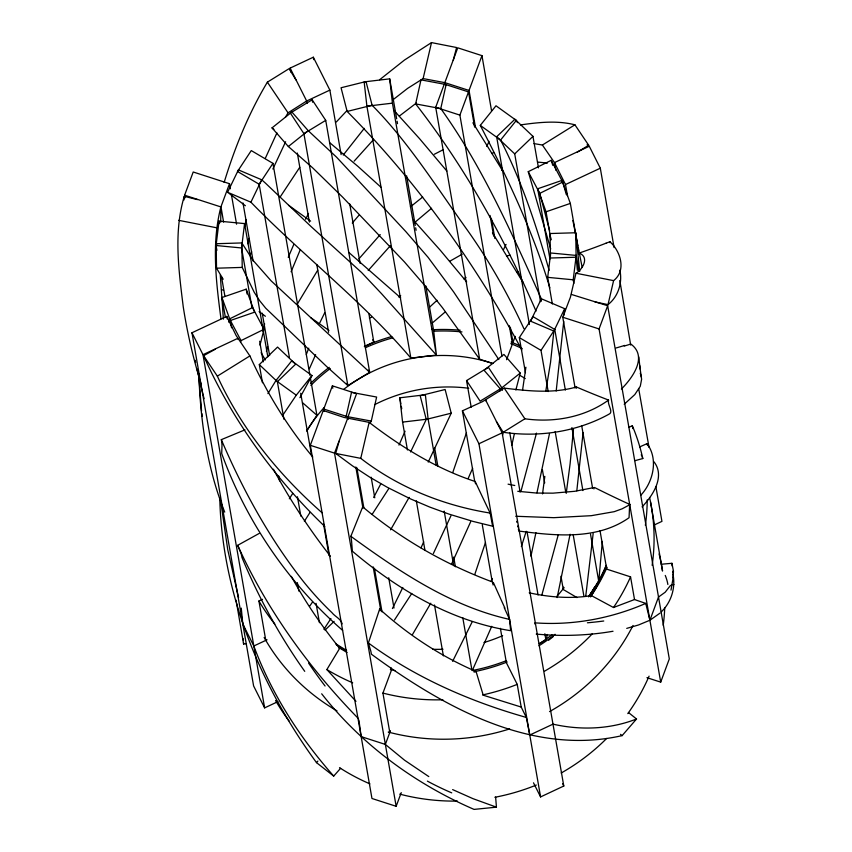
<?xml version="1.0" encoding="UTF-8"?>
<svg xmlns="http://www.w3.org/2000/svg" width="852" height="852" viewBox="0 0 852 852"><rect width="100%" height="100%" fill="white"/><g stroke="black" fill="none" stroke-linecap="round" stroke-linejoin="round"><path stroke-width="1.28" d="M496.397 421.591L503.212 432.273C539.082 437.513 576.836 431.794 608.754 414.317C614.154 412.304 607.082 404.711 608.552 400.067L604.515 398.502A241.595 65.647 20.3 0 1 576.41 386.989C552.948 393.752 528.091 390.983 504.235 388.118L482.562 401.601L462.412 410.834L478.941 443.743L509.56 619.404L510.636 630.693C451.145 621.172 397.756 589.754 352.377 551.212L351.599 541.425A358.969 54.07 -72.1 0 0 350.843 536.302L362.707 506.876L355.827 466.981M220.7 222.276L220.902 206.929L229.518 183.712L193.212 171.998L184.607 195.215L185.054 197.813M197.398 199.613L184.266 196.333C173.488 232.191 178.718 270.212 183.233 306.699C187.28 333.121 193.447 359.203 201.349 384.742M184.607 195.215L220.902 206.929C211.403 243.47 216.088 281.916 220.977 318.861M602.332 541.425L598.754 581.415L588.604 596.805M184.032 199.932L184.266 196.333M541.201 301.267L541.371 298.764L564.684 308.68L564.226 315.006M583.087 432.635L576.815 490.827M564.684 308.68L553.875 331.077L550.53 362.462L545.791 391.057M563.736 321.353L556.186 391.004M672.888 573.939C675.881 587.624 671.28 602.332 661.163 612.002M573.481 429.206L570.105 463.797L566.218 493.372M593.162 533.565L585.739 596.219M673.133 577.88L673.463 571.181L671.93 563.3L661.344 564.226M216.898 250.36L216.057 245.514L219.06 221.147L244.577 223.597L267.826 356.839M251.926 307.316L241.563 247.964L244.577 223.597M552.352 303.994L547.698 277.347L550.701 252.98L576.218 255.43L578.966 271.181M573.843 283.439L573.204 279.797L576.218 255.43M544.843 476.375L542.522 493.894M576.985 597.593L563.289 589.531L563.587 587.124M525.908 367.223L522.521 390.418M630.682 345.081L619.819 280.553M670.993 590.127L673.282 576.942M570.094 534.257L557.165 597.572M549.508 433.53L536.952 492.775M259.998 345.081L264.024 329.287L252.533 307.572L229.561 318.904L228.677 322.109M535.929 532.649L530.945 556.154M244.62 226.653L246.164 219.56M514.214 434.424L511.807 445.276M536.025 311.118C504.16 237.644 464.968 167.194 415.648 103.912L420.984 79.864L446.118 84.55L440.772 108.587C482.892 167.354 512.116 234.055 541.723 299.691M371.28 421.08L376.627 397.043L351.503 392.367L346.157 416.404L371.28 421.08L369.97 423.38M579.179 254.407L579.115 253.044C589.659 257.027 582.938 269.264 575.995 273.247L570.403 297.231L562.757 317.232L575.121 388.075M401.239 792.626L396.159 806.301L371.962 798.494L310.32 445.319L323.238 410.504L344.08 417.448L369.161 422.368C401.335 447.098 436.49 468.76 475.214 481.518A242.926 20.799 64.9 0 0 488.26 509.145L490.124 513.053L492.605 526.206L472.924 521.381L449.057 514.129L429.781 507.089L410.568 498.921L387.575 487.461L369.757 477.163L352.419 465.81L335.688 453.434L339.107 441.198M392.655 100.035L407.65 88.363L423.114 78.586L431.506 42.6L456.576 47.52L453.264 60.322M490.124 513.053C443.455 505.577 398.246 487.365 360.758 458.355L369.161 422.368M594.984 301.917L608.008 304.622L613.6 280.627C626.689 270.435 620.48 251.233 609.926 241.712L606.049 243.214M558.167 535.141L541.744 595.442M266.41 351.365L267.571 346.54M247.762 243.747L249.114 238.358M499.815 391.185L500.39 388.959L484.085 370.3L503.926 354.432L520.242 373.08L515.865 390.014M536.494 433.114L521.041 491.018M262.704 331.002L264.631 323.877M552.021 634.729A180.07 171.156 -9.9 0 1 539.231 643.793L545.898 639.809L547.463 634.484M224.14 182.445C234.769 147.566 248.592 113.486 267.379 82.165L289.062 68.682L295.974 79.928M526.206 531.297L521.371 546.558M485.48 542.49L474.777 574.461M502.478 435.265L503.553 431.889M240.52 342.259L241.041 340.619L229.561 318.904M466.491 432.741L452.785 472.445M483.222 695.147L476.066 671.482C440.74 656.242 408.151 634.868 379.63 609.084L368.383 642.972L370.78 651.003A371.642 55.976 -72.1 0 1 371.397 654.198C442.497 706.276 530.956 756.406 622.13 735.617L636.529 718.992L628.478 712.528M324.197 411.473L323.771 409.045L332.387 385.839L356.583 393.645L347.978 416.862L348.393 419.28M492.967 363.527L479.655 359.235L435.692 107.299L444.297 84.092L468.504 91.899L474.628 127.023M396.159 806.301L334.527 453.126L347.51 418.747M501.956 356.147L459.888 115.116L468.504 91.899M475.437 127.14L469.037 90.45L481.955 55.636L457.748 47.829L444.84 82.644L445.213 84.795M515.226 336.37L512.989 342.376L510.337 327.211M388.246 732.049L389.801 732.464L382.931 693.091L391.345 670.428L390.834 667.542M506.578 359.714L512.467 343.835L509.294 325.666M428.79 776.587L404.562 760.208L385.36 744.424L390.44 730.75M646.934 677.681L660.705 682.132L599.062 328.947L607.668 305.74L571.447 294.451M660.705 682.132L669.31 658.916L607.668 305.74M306.315 354.453L308.754 348.18M291.096 271.777L300.138 249.987M265.206 158.547L276.932 132.901M470.666 521.743L451.464 564.322M491.732 626.327L472.583 669.928M288.242 257.368L293.791 244.449M309.372 368.82L315.623 354.677M410.589 451.954L426.256 419.408L420.174 395.722L445.127 389.502L451.219 413.199L428.226 462.072M250.68 254.098L251.67 251.766M491.167 581.107L492.264 578.551M272.885 169.005L285.622 141.751M405.062 431.218L398.97 445.106M472.636 468.334L468.302 478.153M423.71 541.829L420.995 547.879M450.921 515.833L433.38 553.502M402.804 587.507L392.421 608.552M319.777 322.833L324.655 312.908M227.59 192.275L238.4 169.878L261.702 179.793L265.43 183.116L311.449 226.909L361.61 272.544L381.589 293.748L436.405 355.082L410.866 358.117C362.43 301.129 302.875 255.6 250.903 202.19L227.59 192.275L245.387 205.726M250.903 202.19L261.702 179.793M541.371 298.764L530.572 321.161L553.875 331.077M452.625 661.333L472.157 621.896M305.58 219.273L308.499 213.469M299.925 397.671L311.992 375.551L291.672 360.907L275.963 380.535L267.901 393.613M380.716 484.011L373.666 497.483M297.252 304.164L317.732 270.18M409.152 497.334L390.599 529.837M430.782 603.205L412.4 634.687M670.577 585.324L665.188 592.225L658.511 597.039L649.906 620.245L638.521 624.974L626.731 628.382M285.441 117.214L288.04 112.826L306.667 101.005L329.862 90.11L313.323 57.212L290.127 68.107L290.809 72.005M355.976 701.345L326.859 669.555L339.714 648.276C321.481 625.815 305.154 601.778 291.331 576.357M311.992 375.551L296.272 395.179L282.619 415.457M279.839 197.472L299.744 167.322M411.761 593.461L394.465 620.032M289.329 498.793L292.758 493.372M323.898 629.287L330.927 618.531M590.628 596.837L591.405 595.623L613.504 607.519L634.516 599.542L645.741 603.408L649.906 620.245L659.927 613.174M310.022 512.425L304.366 521.307M372.1 514.416L388.874 488.462M259.168 184.245L272.949 163.36L251.265 150.58L237.495 171.476L259.168 184.245L289.403 357.457M306.763 430.686L316.923 415.286L310.362 377.745M525.45 372.718L519.326 337.594L533.107 316.699L554.78 329.479L565.355 390.046M548.187 391.558L540.999 350.374L554.78 329.479M309.713 606.113L312.556 601.981M343.26 155.032L364.294 128.343M358.916 258.838L380.226 234.598M549.859 287.848C532.915 231.254 507.387 177.727 480.283 125.393L495.992 105.776L516.312 120.42L517.441 122.635M549.135 270.361C536.366 225.769 521.839 181.412 500.593 140.047L516.312 120.42M368.192 270.51L390.504 245.578M354.144 161.156L373.304 139.866M352.281 223.043L358.894 215.343M340.619 768.291L333.707 776.087L316.507 762.636L317.881 761.081M640.608 495.459C653.228 482.115 658.671 459.207 647.041 443.647L639.65 446.927M336.316 121.974L346.945 110.632M621.406 389.023C632.365 378.075 648.148 356.626 630.842 344.059L624.26 346.061M642.078 506.855C652.888 495.619 665.412 476.385 653.985 461.805M262.469 382.761L259.306 364.592L277.56 347.073L295.633 364.177L277.369 381.696L283.929 419.248M529.412 324.516L496.641 136.778L514.906 119.248L532.969 136.363L538.464 167.855M540.509 301.651L514.714 153.882L532.969 136.363M324.995 630.129L334.122 621.364M429.44 307.274L437.055 300.298M432.209 323.089L444.861 312.247M414.125 222.979L431.549 208.303M379.662 79.726L404.508 60.023L431.506 42.6M608.008 304.622C618.254 296.677 622.62 282.683 619.862 270.169M398.938 297.167L400.706 295.687M410.398 206.876L422.677 197.036M399.364 116.042L416.351 103.06M479.655 359.235L442.518 307.796L423.945 284.557L404.455 261.937L342.6 197.11L312.631 167.812L288.349 146.523L272.033 127.875L291.885 111.995L308.19 130.644L336.508 157.13L405.829 231.595L428.087 257.336L453.583 291.842L498.825 359.555M288.349 146.523L308.19 130.644M500.39 388.959L520.242 373.08M624.197 404.274L634.836 394.551L640.278 386.275L641.62 379.236L639.607 365.188M608.552 400.067C584.664 417.352 553.768 422.89 524.896 418.79L503.212 432.273M463.871 278.87L465.98 277.411M324.761 526.451C274.163 477.823 232.085 419.94 203.585 355.699L215.258 349.245M534.012 143.605L542.394 145.032L574.919 124.807L588.689 145.255L577.123 152.274M322.152 512.84C278.774 474.734 241.457 428.865 217.356 376.147L249.881 355.923L236.11 335.486L226.77 316.422L191.966 332.759L253.608 685.935L264.631 707.874L277.837 701.675M312.162 99.79L290.351 113.071L303.898 133.647L347.872 385.583L369.693 372.303L325.72 120.366L312.162 99.79L312.588 102.219M303.898 133.647L325.72 120.366M471.199 407.224L466.555 380.578L488.377 367.308L501.924 387.884L502.35 390.301M501.924 387.884L480.102 401.164L466.555 380.578M449.781 261.245L462.199 254.194M259.125 533.469L237.687 545.312C266.814 609.691 308.818 667.766 358.064 718.247M434.339 154.265L443.391 149.601M550.701 248.954L528.251 171.667L551.223 160.336L562.714 182.051L566.356 194.65M241.041 340.619L264.024 329.287M549.625 230.604L539.742 193.372L562.714 182.051M264.631 707.874L202.989 354.698L237.793 338.361L238.038 339.479M567.496 195.907L565.504 184.533L600.309 168.195L589.275 146.256L554.482 162.594L555.834 170.24M364.549 346.402L373.815 342.057L368.905 313.802M478.941 443.743L502.147 432.848L485.608 399.95L485.757 400.813M628.701 427.427L632.312 425.734A207.398 197.142 -9.9 0 1 642.802 458.546L635.081 460.644M265.792 640.374L258.923 601.011L262.501 599.339M333.707 776.087C299.872 737.779 271.586 694.082 253.832 645.997L267.038 639.799M653.548 525.311L661.94 521.371L655.87 486.567M533.501 782.818L540.583 796.918L563.79 786.023L502.147 432.848M645.741 603.408C611.033 618.499 572.693 625.634 534.896 622.844L534.971 624.058M491.71 153.477L493.659 152.646M342.6 630.373C288.136 582.853 246.281 521.52 221.712 453.541L221.999 445.511A356.136 106.362 -26.7 0 0 221.318 439.653L244.939 429.855M636.529 718.992C610.085 729.355 580.553 730.452 552.991 724.147L529.784 735.042L540.583 796.918M225.311 316.912L221.935 297.529L246.217 289.169L254.578 312.183L230.285 320.544L231.563 327.818M549.955 259.019L537.697 188.771L561.979 180.4L570.339 203.415L576.9 240.967M550.914 239.646L546.057 211.786L570.339 203.415M506.493 256.186L509.954 255.089M517.121 272.257L518.272 271.916M372.1 105.233L366.009 81.547L341.056 87.756L347.147 111.442L372.1 105.233C409.162 142.827 437.087 187.972 467.727 230.647C489.57 261.489 508.207 294.472 523.959 328.797M426.256 419.408L451.219 413.199M474.628 671.845L476.066 671.482M613.025 631.247C587.71 635.635 561.809 636.412 536.238 634.09M520.455 124.924C538.411 122.368 557.112 120.27 574.919 124.807M591.405 595.623C570.755 598.988 549.561 597.263 529.209 592.822M396.67 118.822L389.694 78.853L364.155 81.888L366.903 106.191L410.866 358.117M366.903 106.191L392.442 103.156L436.405 355.082L433.668 330.789L425.84 285.974M407.437 449.962L402.581 422.102L399.833 397.799L425.372 394.764L428.119 419.067L436.149 465.096M402.581 422.102L428.119 419.067M495.63 797.078L496.428 807.163L474.063 809.4C415.03 783.787 361.461 744.648 321.683 693.805M671.781 584.781L673.9 584.578M236.622 603.28L243.619 644.016L245.738 643.824M223.181 279.222L216.536 268.199L216.152 243.725L241.84 242.937L252.98 260.275L271.17 280.894L369.693 372.303L368.266 370.141M577.39 270.34L576.122 257.229L550.435 258.018L550.051 233.533L575.739 232.756L579.711 271.479M216.536 268.199L242.224 267.411L254.205 292.247L259.604 300.639L265.728 308.2L326.614 366.488L347.872 385.583L346.445 383.411M537.718 162.072L547.421 163.073M515.684 516.259L553.832 517.675L591.288 515.684L614.217 511.679L622.109 508.825L629.628 504.799L629.064 517.718C597.124 540.243 555.355 535.802 518.868 531.052L518.367 529.007M216.057 245.514L241.563 247.964M547.698 277.347L573.204 279.797M517.771 491.306L536.728 493.063L553.012 493.159L574.674 491.306L593.887 487.6L593.94 488.91M423.114 78.586L444.84 82.644L469.037 90.45M415.648 103.912L440.772 108.587M575.995 273.247L613.6 280.627M178.675 220.327L216.28 227.708M335.688 453.434L360.758 458.355M500.38 628.339L506.397 662.76L517.228 684.369L521.2 707.053L526.334 717.437L529.784 735.042L509.56 619.404C450.452 606.209 399.141 571.372 350.843 536.302M521.2 707.053L484.405 695.573M526.334 717.437C470.102 701.537 415.595 677.723 368.383 642.972M553.427 164.457L554.876 164.883M435.692 107.299L459.888 115.116M562.757 317.232L599.062 328.947M323.771 409.045L347.978 416.862M310.32 445.319L334.527 453.126M385.36 744.424L361.163 736.618L358.905 720.068M634.516 599.542L630.555 576.857L606.731 569.147L600.021 530.732M496.428 807.163L472.977 798.665L452.636 789.602M587.092 144.723L588.689 145.255M221.509 289.531L223.575 290.308M338.446 647.563L339.714 648.276M519.326 337.594L540.999 350.374M288.7 205.364L310.607 221.137M310.863 317.732L328.947 330.438M480.283 125.393L500.593 140.047M275.963 380.535L296.272 395.179M265.387 316.273L259.115 311.576M620.522 734.339L622.13 735.617M272.033 127.875L273.897 129.376M329.862 142.816L358.138 166.577L380.982 187.248M316.923 415.286L302.598 402.751M348.575 252.213L400.696 297.859M496.641 136.778L514.714 153.882M259.306 364.592L277.369 381.696M347.147 111.442C416.756 181.614 475.054 262.938 521.818 349.906M431.985 328.989L433.668 330.789M393.837 110.291L419.525 138.642L446.831 171.028M413.433 220.157L440.335 250.307L466.683 281.948M312.801 457.023C287.209 426.49 266.42 392.112 249.881 355.923M330.363 556.164C308.978 528.868 289.925 499.73 273.428 469.228M316.507 762.636C260.403 685.839 222.074 594.025 219.763 498.047M304.739 671.344C279.594 635.943 258.635 597.603 241.979 557.517A362.877 108.374 -26.7 0 0 241.073 553.481L237.687 545.312M542.394 145.032L554.482 162.594L565.504 184.533M511.189 341.95L512.467 343.835M504.235 388.118L524.896 418.79M267.379 82.165L288.04 112.826M203.585 355.699L217.356 376.147M492.456 232.83L522.958 282.289M472.892 122.794L502.552 170.624M265.313 359.917L261.095 352.728M528.251 171.667L539.742 193.372M216.152 243.725L216.855 245.088M641.226 454.755L641.524 455.351M290.127 68.107L306.667 101.005L307.061 103.305L306.273 101.622M562.608 783.68L563.79 786.023M191.966 332.759L202.989 354.698M253.832 645.997L242.809 624.058L241.265 608.115M372.675 339.788L373.815 342.057M224.726 512.116C207.121 468.366 200.38 420.611 198.835 373.645M509.56 619.404L504.224 607.678M221.318 439.653C242.916 490.177 269.658 538.911 303.855 582.065C312.556 592.832 321.918 603.078 331.929 612.641C335.017 616.635 340.811 618.744 342.195 623.866M642.078 456.565L642.802 458.546M640.278 373.187L641.418 377.234M537.697 188.771L546.057 211.786M221.935 297.529L230.285 320.544M551.223 160.336L552.756 165.341M379.63 609.084L380.141 610.809M647.584 445.607L647.041 443.647M203.553 396.553L204.139 398.725M238.571 597.614L227.718 549.583L220.689 501.029M203.266 395.466L197.014 369.118M517.675 526.035L517.899 527.015M572.906 220.53L582.172 267.411M516.653 521.371L516.845 522.276M359.544 261.905L359.161 260.062M195.193 360.268L195.63 362.483M638.67 388.544L649.032 447.46M600.309 168.195L614.09 247.57M650.502 501.892L662.537 571.053A207.398 197.142 -9.9 0 0 659.075 553.949M632.312 425.734L632.812 428.577M577.315 243.395L577.741 245.813M578.167 248.23L578.583 250.658M561.979 180.4L562.405 182.829M581.746 426.032L592.566 488.015M571.905 427.587L582.896 490.571M590.511 534.172L598.754 581.415M555.163 431.527L565.739 492.083M573.14 534.481L583.918 596.251M520.38 276.08L520.796 278.487M481.955 55.636L491.529 110.643M501.317 166.864L501.956 170.538M542.362 469.612L544.694 482.935M560.967 576.208L563.289 589.531M491.338 218.219L494.874 238.464M490.06 215.45L493.659 236.036M509.752 432.699L520.103 492.041M527.079 532.021L538.07 594.994M544.843 633.76L545.898 639.809M462.412 410.834L474.766 481.668M482.275 524.672L492.211 581.586M397.096 121.24L397.511 123.668M406.606 175.746L415.275 225.407M415.691 227.835L416.117 230.253M434.68 448.056L437.843 466.225M453.701 557.07L455.394 566.761M444.18 511.115L453.701 565.621M462.785 617.711L471.88 669.789M399.833 397.799L400.887 403.859M401.313 406.276L401.739 408.704M416.319 500.827L424.988 550.488M434.499 604.995L443.381 655.87M329.862 90.11L341.12 154.617M349.735 203.947L360.108 263.396M313.323 57.212L313.749 59.651M371.174 477.226L374.763 497.813M388.714 577.752L393.997 608.03M356.85 467.727L363.825 507.696M374.401 568.263L382.005 611.864M362.888 507.92L362.707 506.876C401.249 539.199 445.596 564.525 492.712 582.076L492.839 583.066M373.176 566.857L380.642 609.712M297.327 153.04L309.372 222.084M316.774 264.471L328.606 332.301M332.387 385.839L332.802 388.256M272.949 163.36L309.947 375.317M300.703 393.241L311.481 455.021M323.536 524.055L329.032 555.547M297.454 496.769L300.831 516.142M316.06 603.354L319.436 622.727M242.99 202.968L253.129 261.106M262.224 313.185L269.626 355.572M259.658 341.247L263.247 361.844M229.518 183.712L230.402 188.771M231.499 195.097L236.579 224.193M246.217 289.169L247.069 294.015M278.753 476.023L279.594 480.869M297.348 582.608L298.828 591.086M219.06 221.147L219.486 223.575M221.552 277.007L224.939 296.389M226.77 316.422L227.207 318.957M221.403 209.241L223.586 222.106M475.522 483.798L475.214 481.518M493.095 585.015L492.903 583.556M236.228 600.223L236.494 602.257M201.892 413.614L202.222 416.213M201.551 411.005L198.665 374.518M550.051 233.533L550.786 240.008M389.694 78.853L392.442 103.156M638.787 356.913L640.129 369.097M223.384 319.117L220.285 275.153M672.643 571.277L672.771 572.608M243.15 638.691L243.267 640.022M671.93 563.3L672.164 565.962M243.502 642.685L243.619 644.016M609.968 242.66L609.926 241.712M576.495 388.203L576.431 386.978M575.739 232.756L576.122 257.229M241.84 242.937L242.224 267.411M451.73 792.861A910.064 500.955 -77.8 0 1 427.385 781.124M665.263 575.441A910.064 149.547 18.5 0 1 667.861 584.461M664.741 607.529A207.398 197.142 -9.9 0 1 663.218 625.261M649.075 676.158A207.398 197.142 -9.9 0 1 627.796 713.603M606.624 738.482A207.398 197.142 -9.9 0 1 561.18 773.009M536.302 785.043A207.398 197.142 -9.9 0 1 494.852 797.28M457.439 801.082A207.398 197.142 -9.9 0 1 399.769 794.128M369.949 783.883A207.398 197.142 -9.9 0 1 339.511 767.663M288.966 720.792A207.398 197.142 -9.9 0 1 275.569 700.493M649.575 497.483A207.398 197.142 -9.9 0 1 652.142 565.345M633.015 625.474A207.398 197.142 -9.9 0 1 549.54 711.601M509.634 728.918A207.398 197.142 -9.9 0 1 388.97 732.241M336.987 710.856A207.398 197.142 -9.9 0 1 264.131 637.488M607.103 567.251A181.678 172.69 -9.9 0 1 590.553 596.581M555.099 634.282A181.678 172.69 -9.9 0 1 539.007 645.763M507.217 661.972A181.678 172.69 -9.9 0 1 473.691 671.802M394.913 670.63A181.678 172.69 -9.9 0 1 390.365 669.534M347.094 652.408A181.678 172.69 -9.9 0 1 338.723 647.488M310.597 383.432A181.678 172.69 -9.9 0 1 329.266 367.329M364.358 346.508A181.678 172.69 -9.9 0 1 391.824 336.508M433.721 329.692A181.678 172.69 -9.9 0 1 460.24 330.214M511.722 342.344A181.678 172.69 -9.9 0 1 520.338 345.987M606.315 565.345A174.83 166.183 -9.9 0 1 591.416 595.623M630.086 504.576A314.292 85.445 20.3 0 1 594.462 487.461M325.07 686.009A904.387 480.496 -82.4 0 1 308.605 663.112M603.748 621.001A904.387 139.014 14.5 0 1 587.411 622.791M504.916 608.168A368.639 31.662 64.9 0 1 493.553 582.896M514.768 485.491A1232.599 357.957 58.3 0 1 508.08 484.16M606.06 243.193A242.926 72.548 -26.7 0 1 579.094 253.087M624.74 345.422A358.287 107.064 -26.7 0 1 616.124 347.967M489.016 141.283A241.595 36.391 -72.1 0 1 486.801 146.48M506.056 244.417A314.292 47.371 -72.1 0 1 503.575 249.444M647.211 499.922A207.398 197.142 -9.9 0 1 645.369 525.322M630.555 576.857A207.398 197.142 -9.9 0 1 613.504 607.519M592.385 633.718A207.398 197.142 -9.9 0 1 544.684 671.099M517.228 684.369A207.398 197.142 -9.9 0 1 482.637 694.923M442.87 699.769A207.398 197.142 -9.9 0 1 382.931 693.091M352.685 682.814A207.398 197.142 -9.9 0 1 326.859 669.555M274.845 624.101A207.398 197.142 -9.9 0 1 258.923 601.011M369.353 318.03A207.398 197.142 -9.9 0 1 371.483 317.263M606.123 565.526A180.07 171.156 -9.9 0 1 588.668 596.528M506.322 660.683A180.07 171.156 -9.9 0 1 472.136 670.545M346.604 650.353A180.07 171.156 -9.9 0 1 335.55 643.579M310.873 385.349A180.07 171.156 -9.9 0 1 330.246 368.522M365.327 347.754A180.07 171.156 -9.9 0 1 392.719 337.839M433.774 331.215A180.07 171.156 -9.9 0 1 461.976 331.918M510.795 343.644A180.07 171.156 -9.9 0 1 522.287 348.606M564.013 587.742A154.35 146.704 -9.9 0 1 556.931 596.315M502.637 635.667A154.35 146.704 -9.9 0 1 483.989 642.525M443.008 649.256A154.35 146.704 -9.9 0 1 432.922 649.288M306.72 430.995A154.35 146.704 -9.9 0 1 324.101 407.575M343.739 389.332A154.35 146.704 -9.9 0 1 491.764 363.144M519.624 375.253A154.35 146.704 -9.9 0 1 525.301 378.586M374.688 404.625A154.35 146.704 -9.9 0 1 468.76 388.267M594.888 586.57A173.222 164.649 -9.9 0 1 589.403 595.867M553.353 636.487A173.222 164.649 -9.9 0 1 548.56 640.278M346.381 651.343A173.222 164.649 -9.9 0 1 336.338 644.676"/></g></svg>
